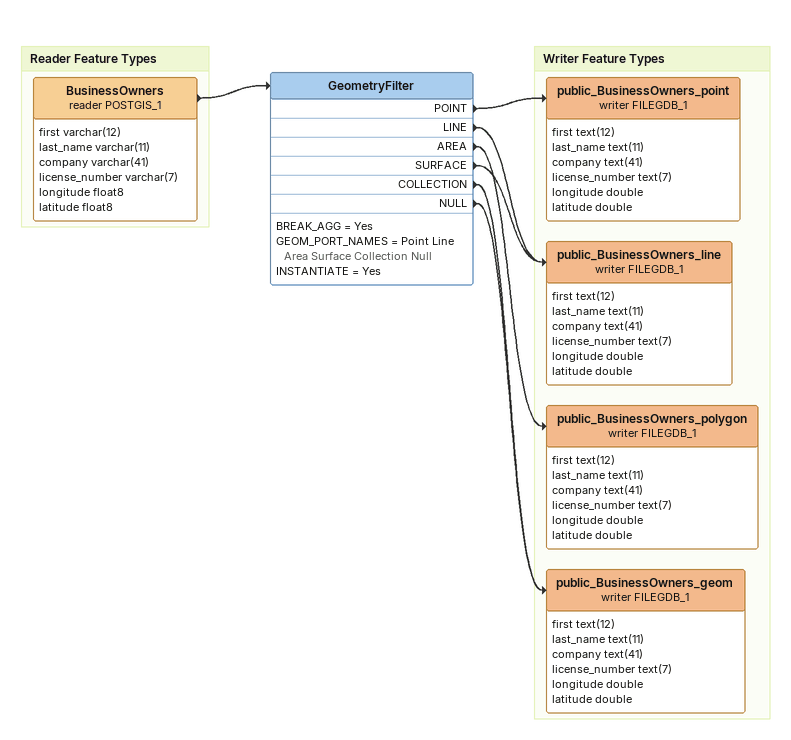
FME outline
GeometryFilter
    BREAK_AGG = Yes
    GEOM_PORT_NAMES = Point Line Area Surface Collection Null
    INSTANTIATE = Yes
    POINT -> public_BusinessOwners_point (writer FILEGDB_1)
    LINE -> public_BusinessOwners_line (writer FILEGDB_1)
    AREA -> public_BusinessOwners_polygon (writer FILEGDB_1)
    SURFACE -> public_BusinessOwners_line (writer FILEGDB_1)
    COLLECTION -> public_BusinessOwners_geom (writer FILEGDB_1)
    NULL -> public_BusinessOwners_geom (writer FILEGDB_1)

Bookmark: Reader Feature Types
BusinessOwners (reader POSTGIS_1)
    attributes: first varchar(12), last_name varchar(11), company varchar(41), license_number varchar(7), longitude float8, latitude float8
    -> GeometryFilter

Bookmark: Writer Feature Types
public_BusinessOwners_point (writer FILEGDB_1)
    attributes: first text(12), last_name text(11), company text(41), license_number text(7), longitude double, latitude double
public_BusinessOwners_line (writer FILEGDB_1)
    attributes: first text(12), last_name text(11), company text(41), license_number text(7), longitude double, latitude double
public_BusinessOwners_polygon (writer FILEGDB_1)
    attributes: first text(12), last_name text(11), company text(41), license_number text(7), longitude double, latitude double
public_BusinessOwners_geom (writer FILEGDB_1)
    attributes: first text(12), last_name text(11), company text(41), license_number text(7), longitude double, latitude double
